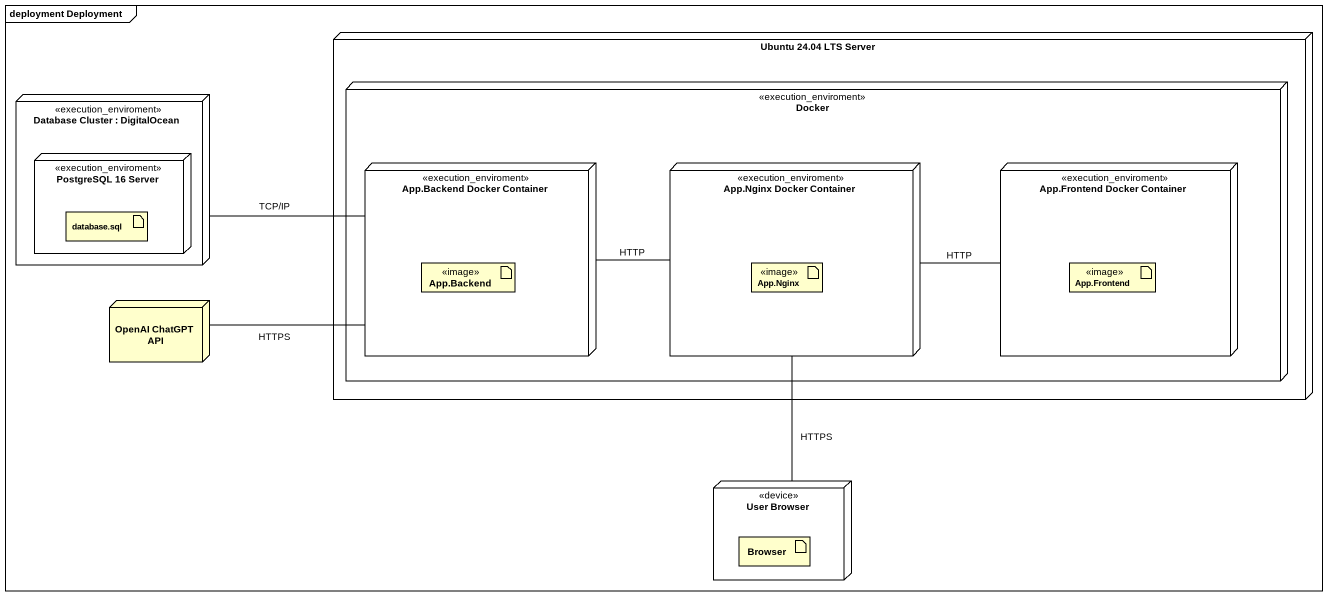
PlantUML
@startuml
mainframe deployment Deployment
node "Ubuntu 24.04 LTS Server" as Ubuntu_24_04_LTS_Server {
  node Docker <<execution_enviroment>> {
    node "App.Backend Docker Container" as App_Backend_Docker_Container <<execution_enviroment>> {
      artifact "App.Backend" as App_Backend <<image>>
    }
    node "App.Nginx Docker Container" as App_Nginx_Docker_Container <<execution_enviroment>> {
      artifact "App.Nginx" as App_Nginx <<image>>
    }
    node "App.Frontend Docker Container" as App_Frontend_Docker <<execution_enviroment>> {
      artifact "App.Frontend" as App_Frontend <<image>>
    }
  }
}
node "Database Cluster : DigitalOcean" as Database_Cluster <<execution_enviroment>> {
  node "PostgreSQL 16 Server" as PostgreSQL_16_Server <<execution_enviroment>> {
    artifact "database.sql" as database_sql
  }
}
node "OpenAI ChatGPT API" as OpenAI_ChatGPT_API
node "User Browser" as User_Browser <<device>> {
  artifact Browser
}
App_Backend_Docker_Container -left- Database_Cluster : TCP/IP
App_Backend_Docker_Container -right- App_Nginx_Docker_Container : HTTP
App_Nginx_Docker_Container -right- App_Frontend_Docker : HTTP
OpenAI_ChatGPT_API -right- App_Backend_Docker_Container : HTTPS
User_Browser -up- App_Nginx_Docker_Container : HTTPS
@enduml
